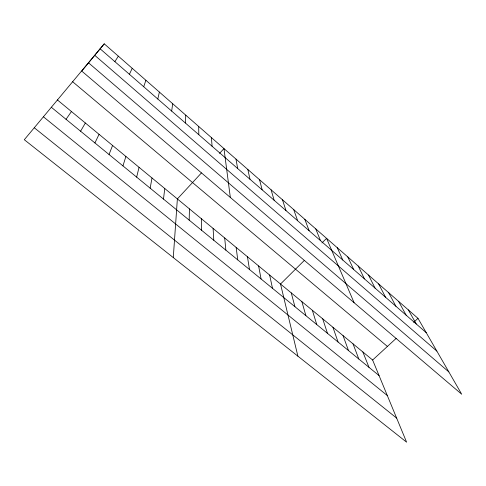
<?xml version="1.0" encoding="UTF-8"?>
<svg xmlns="http://www.w3.org/2000/svg" width="486" height="486" viewBox="0 0 486 486"><rect width="100%" height="100%" fill="white"/><g stroke="black" fill="none" stroke-linecap="round" stroke-linejoin="round"><path stroke-width="0.73" d="M189.175 220.122L189.443 208.883M185.342 122.982L185.78 115.164M173.283 257.592L177.372 198.926L201.417 172.955M163.484 199.09L164.772 188.532M171.673 111.087L172.682 103.706M150.168 188.185L151.996 177.991M157.798 99.01L159.39 92.073M136.657 177.123L139.045 167.299M122.952 165.902L125.904 156.462M143.71 86.745L145.903 80.275M109.034 154.512L112.582 145.466M129.41 74.291L132.222 68.307M94.916 142.951L99.065 134.318M80.585 131.214L85.354 123.007M114.878 61.649L118.335 56.157M66.035 119.301L71.448 111.531M104.241 43.825L81.745 71.071L461.7 394.231L417.99 318.342L104.241 43.825L24.3 139.719L406.606 442.175L372.628 360.017L57.336 99.891M219.569 153.345L223.973 148.588L230.328 197.444M304.358 260.387L280.519 284.024L297.894 356.171M321.939 242.957L326.58 238.359L354.094 302.705M372.628 360.017L396.193 338.365M413.641 322.333L417.99 318.342M34.245 127.733L396.643 418.094M43.351 116.749L387.324 395.549M51.267 107.212L379.068 375.587M72.572 81.678L387.403 346.445M88.543 62.834L448.851 371.924M94.752 55.319L436.853 351.092M100.128 48.807L426.246 332.679M408.325 309.886L416.277 323.998M398.55 301.332L406.181 315.207M388.648 292.669L395.95 306.308M378.624 283.897L385.592 297.292M368.473 275.015L375.101 288.155M358.2 266.024L364.47 278.903M347.794 256.918L353.699 269.53M337.254 247.696L342.788 260.028M315.766 228.9L320.523 240.649M362.878 351.979L369.002 367.349M353.018 343.839L358.814 359.008M304.813 219.314L309.163 230.765M343.037 335.607L348.498 350.564M293.72 209.606L297.651 220.741M332.934 327.272L338.056 342.01M322.71 318.834L327.473 333.347M282.475 199.77L285.981 210.584M312.352 310.293L316.763 324.575M271.085 189.807L274.153 200.287M301.873 301.642L305.907 315.693M291.26 292.888L294.917 306.69M259.542 179.705L262.154 189.844M247.848 169.474L249.992 179.261M269.633 275.046L272.5 288.338M258.619 265.957L261.067 278.982M235.989 159.098L237.66 168.52M247.453 256.748L249.482 269.493M236.153 247.423L237.745 259.882M224.702 237.976L225.85 250.144M211.422 137.605L212.078 146.256M213.099 228.402L213.791 240.272M201.35 218.706L201.569 230.267M198.695 126.463L198.81 134.707"/></g></svg>
